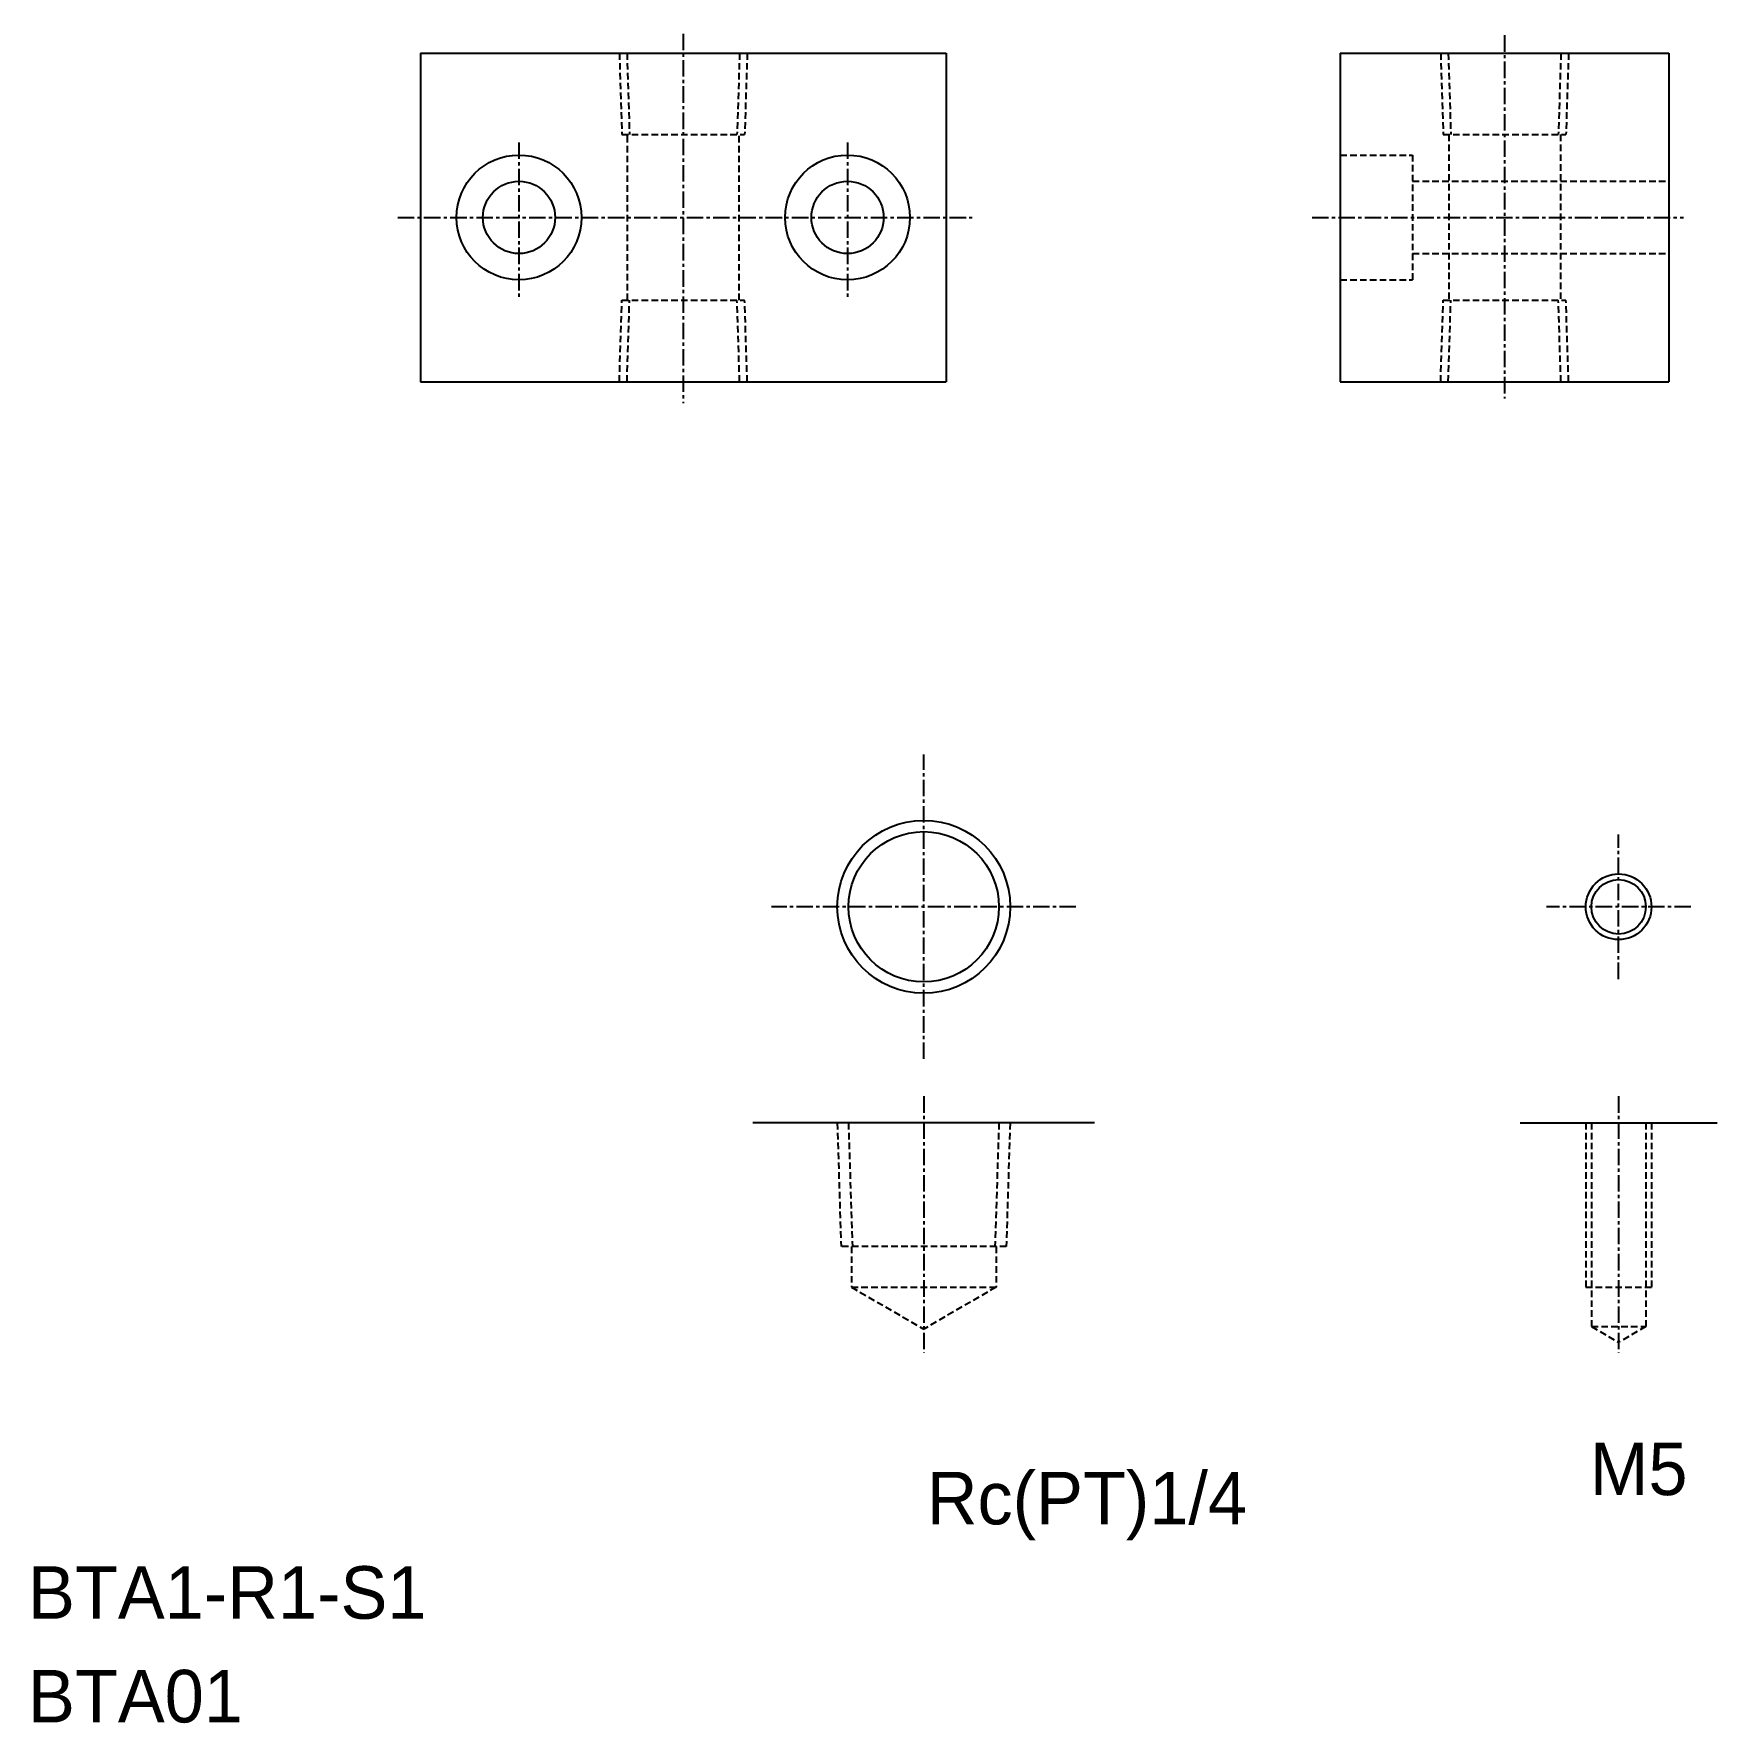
# Model space of a CAD drawing. Extents: x 2599 to 2727, y 13769 to 13898.
import ezdxf
from ezdxf.enums import TextEntityAlignment as Align

# ---------------------------------------------------------------- set-up
doc = ezdxf.new("R2010")
doc.units = 0
doc.linetypes.add('CENTER', pattern=[2, 1.25, -0.25, 0.25, -0.25])
doc.linetypes.add('DASHED', pattern=[0.75, 0.5, -0.25])
doc.layers.get('0').update_dxf_attribs({"linetype": 'CONTINUOUS'})
doc.layers.add('CENTER', color=1, linetype='CENTER')

msp = doc.modelspace()

# ---------------------------------------------------------------- linework, layer by layer
at = {"color": 7, "linetype": 'CONTINUOUS'}
for p, q in [((2627.93, 13896.58), (2667.93, 13896.58)), ((2627.93, 13896.58), (2627.93, 13871.58)), ((2667.93, 13896.58), (2667.93, 13871.58)), ((2697.93, 13896.58), (2722.93, 13896.58)), ((2697.93, 13896.58), (2697.93, 13871.58)), ((2722.93, 13896.58), (2722.93, 13871.58)), ((2627.93, 13871.58), (2667.93, 13871.58)), ((2697.93, 13871.58), (2722.93, 13871.58)), ((2679.23, 13815.17), (2653.23, 13815.17)), ((2711.61, 13815.17), (2726.61, 13815.17))]:
    msp.add_line(p, q, dxfattribs=at)
at = {"color": 3, "linetype": 'DASHED'}
for p, q in [((2643.07, 13896.58), (2643.26, 13890.38)), ((2643.65, 13896.58), (2643.84, 13890.38)), ((2652.22, 13896.58), (2652.02, 13890.38)), ((2652.8, 13896.58), (2652.6, 13890.38)), ((2705.57, 13896.58), (2705.76, 13890.38)), ((2706.15, 13896.58), (2706.34, 13890.38)), ((2714.72, 13896.58), (2714.52, 13890.38)), ((2715.3, 13896.58), (2715.1, 13890.38)), ((2643.26, 13890.38), (2652.6, 13890.38)), ((2643.68, 13877.78), (2643.68, 13890.38)), ((2652.18, 13877.78), (2652.18, 13890.38)), ((2705.76, 13890.38), (2715.1, 13890.38)), ((2706.18, 13890.38), (2706.18, 13877.78)), ((2714.68, 13890.38), (2714.68, 13877.78)), ((2697.93, 13888.83), (2703.43, 13888.83)), ((2703.43, 13888.83), (2703.43, 13879.33)), ((2703.43, 13886.83), (2722.93, 13886.83)), ((2703.43, 13881.33), (2722.93, 13881.33)), ((2697.93, 13879.33), (2703.43, 13879.33)), ((2643.07, 13871.58), (2643.26, 13877.78)), ((2643.26, 13877.78), (2652.6, 13877.78)), ((2643.65, 13871.58), (2643.84, 13877.78)), ((2652.22, 13871.58), (2652.02, 13877.78)), ((2652.8, 13871.58), (2652.6, 13877.78)), ((2705.57, 13871.58), (2705.76, 13877.78)), ((2705.76, 13877.78), (2715.1, 13877.78)), ((2706.15, 13871.58), (2706.34, 13877.78)), ((2714.72, 13871.58), (2714.52, 13877.78)), ((2715.3, 13871.58), (2715.1, 13877.78)), ((2659.65, 13815.17), (2659.94, 13805.77)), ((2660.5, 13815.17), (2660.8, 13805.77)), ((2671.95, 13815.17), (2671.65, 13805.77)), ((2672.8, 13815.17), (2672.51, 13805.77)), ((2716.61, 13815.17), (2716.61, 13802.67)), ((2717.05, 13815.17), (2717.05, 13799.67)), ((2721.18, 13815.17), (2721.18, 13799.67)), ((2721.61, 13815.17), (2721.61, 13802.67)), ((2672.51, 13805.77), (2659.94, 13805.77)), ((2660.73, 13805.77), (2660.73, 13802.67)), ((2671.73, 13805.77), (2671.73, 13802.67)), ((2660.73, 13802.67), (2671.73, 13802.67)), ((2660.73, 13802.67), (2666.23, 13799.49)), ((2671.73, 13802.67), (2666.23, 13799.49)), ((2716.61, 13802.67), (2721.61, 13802.67)), ((2717.05, 13799.67), (2721.18, 13799.67)), ((2717.05, 13799.67), (2719.11, 13798.48)), ((2721.18, 13799.67), (2719.11, 13798.48))]:
    msp.add_line(p, q, dxfattribs=at)
for p, q in [((2697.93, 13890.33), (2697.93, 13890.33)), ((2697.93, 13884.08), (2697.93, 13884.08))]:
    msp.add_line(p, q)
at = {"color": 7, "linetype": 'CONTINUOUS'}
for centre, radius in [((2635.43, 13884.08), 4.75), ((2660.43, 13884.08), 4.75), ((2635.43, 13884.08), 2.75), ((2660.43, 13884.08), 2.75), ((2666.23, 13831.62), 5.72), ((2719.11, 13831.62), 2.07)]:
    msp.add_circle(centre, radius, dxfattribs=at)
at = {"color": 3, "linetype": 'CONTINUOUS'}
for centre, radius in [((2666.23, 13831.62), 6.58), ((2719.11, 13831.62), 2.5)]:
    msp.add_circle(centre, radius, dxfattribs=at)
at = {"layer": 'CENTER', "color": 1, "linetype": 'CENTER'}
for p, q in [((2647.93, 13898.06), (2647.93, 13869.95)), ((2710.43, 13897.94), (2710.43, 13870.31)), ((2635.43, 13889.78), (2635.43, 13877.85)), ((2660.43, 13889.78), (2660.43, 13877.85)), ((2626.2, 13884.08), (2669.91, 13884.08)), ((2695.79, 13884.08), (2724.05, 13884.08)), ((2666.23, 13820.04), (2666.23, 13843.2)), ((2719.11, 13826.12), (2719.11, 13837.12)), ((2677.8, 13831.62), (2654.65, 13831.62)), ((2724.61, 13831.62), (2713.61, 13831.62)), ((2666.23, 13817.2), (2666.23, 13797.67)), ((2719.11, 13817.2), (2719.11, 13797.67))]:
    msp.add_line(p, q, dxfattribs=at)

# ---------------------------------------------------------------- texts
at = {"color": 7, "linetype": 'CONTINUOUS'}
for s, p in [('M5', (2724.35, 13788.85)), ('Rc(PT)1/4', (2690.83, 13786.62))]:
    msp.add_text(s, height=4, dxfattribs=at).set_placement(p, align=Align.MIDDLE_RIGHT)
for s, p in [('BTA1-R1-S1', (2598.07, 13777.44)), ('BTA01', (2598.07, 13769.55))]:
    msp.add_text(s, height=4, dxfattribs=at).set_placement(p)

doc.saveas('drawing.dxf')
